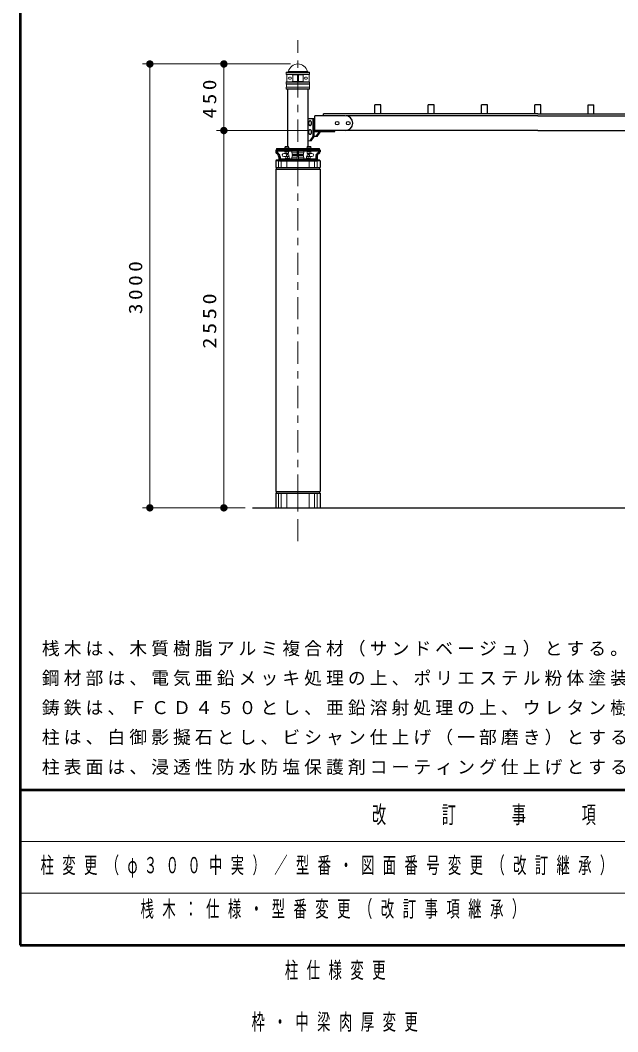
# Model space of a CAD drawing. Units: millimetres on the paper, scale 1:50. Extents: x -365 to 10, y -38 to 257.
# Drawn here: x -365 to -284.3, y -11.7 to 125 of the extents above; entities that cross this region are included whole.
import ezdxf

# ---------------------------------------------------------------- set-up
doc = ezdxf.new("R2010")
doc.units = ezdxf.units.MM
doc.linetypes.add('USER2', pattern=[6, 3, -1, 1, -1])
doc.layers.add('LY_1', color=7, linetype='Continuous', lineweight=13)
doc.layers.add('LY_2', color=7, linetype='Continuous', lineweight=13)
doc.styles.add('ＭＳ ゴシック', font='')
doc.styles.get('ＭＳ ゴシック').set_extended_font_data('MS Gothic')

# ---------------------------------------------------------------- blocks, each defined once
blk = doc.blocks.new('filled_dot')
at = {"color": 0, "linetype": 'Continuous', "lineweight": -2, "const_width": 1.25}
blk.add_lwpolyline([(-0.625, 0, 1), (0.625, 0, 1)], format="xyb", close=True, dxfattribs=at)

msp = doc.modelspace()

# ---------------------------------------------------------------- linework, layer by layer
at = {"layer": 'LY_1', "linetype": 'USER2'}
msp.add_line((-327.491, 54.582), (-327.491, 122.321), dxfattribs=at)
at = {"layer": 'LY_1'}
for p, q in [((-328.491, 119.097), (-348.491, 119.097)), ((-347.491, 59.097), (-347.491, 119.097)), ((-337.491, 110.097), (-337.491, 119.097)), ((-329.071, 117.959), (-329.051, 117.979)), ((-329.071, 117.959), (-325.911, 117.959)), ((-329.071, 117.959), (-329.071, 117.699)), ((-329.071, 117.699), (-329.051, 117.679)), ((-329.071, 117.699), (-325.911, 117.699)), ((-329.051, 117.979), (-325.931, 117.979)), ((-329.051, 117.679), (-325.931, 117.679)), ((-329.051, 117.679), (-328.229, 117.643)), ((-328.991, 117.674), (-328.991, 116.683)), ((-328.889, 117.979), (-328.771, 118.097)), ((-328.771, 118.097), (-326.211, 118.097)), ((-328.191, 117.641), (-327.561, 117.641)), ((-328.191, 117.603), (-328.191, 116.753)), ((-327.561, 117.639), (-327.561, 116.719)), ((-326.791, 117.641), (-327.421, 117.641)), ((-327.421, 117.639), (-327.421, 116.719)), ((-326.791, 117.603), (-326.791, 116.753)), ((-325.931, 117.679), (-326.753, 117.643)), ((-326.093, 117.979), (-326.211, 118.097)), ((-325.991, 117.674), (-325.991, 116.683)), ((-325.931, 117.979), (-325.911, 117.959)), ((-325.931, 117.679), (-325.911, 117.699)), ((-325.911, 117.959), (-325.911, 117.699)), ((-329.031, 116.679), (-329.071, 116.639)), ((-329.071, 116.639), (-329.071, 116.399)), ((-329.071, 116.639), (-325.911, 116.639)), ((-329.071, 116.399), (-329.051, 116.379)), ((-329.071, 116.399), (-325.911, 116.399)), ((-329.051, 116.379), (-329.051, 115.979)), ((-329.051, 116.379), (-325.931, 116.379)), ((-329.031, 116.679), (-328.229, 116.714)), ((-329.031, 116.679), (-325.951, 116.679)), ((-328.641, 117.329), (-328.501, 117.329)), ((-328.641, 117.029), (-328.501, 117.029)), ((-328.191, 116.715), (-327.561, 116.715)), ((-326.791, 116.715), (-327.421, 116.715)), ((-325.951, 116.679), (-326.753, 116.714)), ((-326.341, 117.329), (-326.481, 117.329)), ((-326.341, 117.029), (-326.481, 117.029)), ((-325.951, 116.679), (-325.911, 116.639)), ((-325.911, 116.399), (-325.931, 116.379)), ((-325.931, 116.379), (-325.931, 115.979)), ((-325.911, 116.639), (-325.911, 116.399)), ((-329.051, 115.979), (-329.071, 115.959)), ((-329.071, 115.959), (-329.071, 115.719)), ((-329.071, 115.959), (-325.911, 115.959)), ((-329.071, 115.719), (-329.031, 115.679)), ((-329.071, 115.719), (-325.911, 115.719)), ((-329.051, 115.979), (-325.931, 115.979)), ((-329.031, 115.679), (-325.951, 115.679)), ((-325.911, 115.719), (-325.951, 115.679)), ((-325.931, 115.979), (-325.911, 115.959)), ((-325.911, 115.959), (-325.911, 115.719)), ((-326.011, 110.097), (-338.491, 110.097)), ((-337.491, 59.097), (-337.491, 110.097)), ((-324.591, 107.677), (-330.391, 107.677)), ((-330.391, 107.677), (-330.391, 107.496)), ((-330.391, 107.316), (-327.581, 107.316)), ((-329.391, 107.016), (-329.231, 107.016)), ((-329.291, 107.741), (-329.291, 107.677)), ((-328.691, 107.741), (-329.291, 107.741)), ((-329.291, 107.252), (-329.291, 107.316)), ((-329.291, 107.252), (-328.691, 107.252)), ((-328.751, 107.941), (-329.231, 107.941)), ((-329.231, 107.941), (-329.231, 107.741)), ((-329.231, 106.992), (-329.231, 107.252)), ((-329.231, 106.992), (-328.751, 106.992)), ((-329.151, 106.94), (-329.151, 106.992)), ((-329.151, 106.94), (-328.831, 106.94)), ((-329.051, 106.796), (-329.051, 106.6)), ((-328.731, 106.796), (-329.051, 106.796)), ((-328.991, 106.992), (-328.991, 107.252)), ((-328.831, 106.94), (-328.831, 106.992)), ((-328.751, 107.941), (-328.751, 107.741)), ((-328.751, 106.992), (-328.751, 107.252)), ((-328.731, 106.796), (-328.731, 106.6)), ((-328.691, 107.741), (-328.691, 107.677)), ((-328.691, 107.252), (-328.691, 107.316)), ((-328.291, 107.216), (-328.291, 107.096)), ((-328.251, 107.076), (-328.291, 107.096)), ((-328.251, 107.076), (-328.251, 106.896)), ((-327.581, 107.076), (-328.251, 107.076)), ((-328.211, 106.876), (-328.251, 106.896)), ((-328.251, 106.696), (-328.211, 106.716)), ((-328.251, 106.696), (-328.251, 106.516)), ((-328.211, 106.876), (-328.211, 106.716)), ((-327.581, 106.876), (-328.211, 106.876)), ((-327.581, 106.716), (-328.211, 106.716)), ((-327.581, 107.316), (-327.581, 106.276)), ((-327.441, 106.876), (-327.541, 106.876)), ((-324.591, 107.316), (-327.401, 107.316)), ((-327.401, 107.316), (-327.401, 106.276)), ((-327.401, 107.076), (-326.731, 107.076)), ((-327.401, 106.876), (-326.771, 106.876)), ((-327.401, 106.716), (-326.771, 106.716)), ((-326.771, 106.876), (-326.731, 106.896)), ((-326.771, 106.876), (-326.771, 106.716)), ((-326.731, 106.696), (-326.771, 106.716)), ((-326.731, 107.076), (-326.691, 107.096)), ((-326.731, 107.076), (-326.731, 106.896)), ((-326.731, 106.696), (-326.731, 106.516)), ((-326.691, 107.216), (-326.691, 107.096)), ((-326.291, 107.741), (-326.291, 107.677)), ((-325.691, 107.741), (-326.291, 107.741)), ((-326.291, 107.252), (-326.291, 107.316)), ((-325.691, 107.252), (-326.291, 107.252)), ((-325.931, 106.796), (-326.251, 106.796)), ((-326.251, 106.796), (-326.251, 106.6)), ((-326.231, 107.941), (-326.231, 107.741)), ((-325.751, 107.941), (-326.231, 107.941)), ((-326.231, 106.992), (-326.231, 107.252)), ((-325.751, 106.992), (-326.231, 106.992)), ((-326.151, 106.94), (-326.151, 106.992)), ((-325.831, 106.94), (-326.151, 106.94)), ((-325.991, 106.992), (-325.991, 107.252)), ((-325.931, 106.796), (-325.931, 106.6)), ((-325.831, 106.94), (-325.831, 106.992)), ((-325.751, 107.941), (-325.751, 107.741)), ((-325.751, 106.992), (-325.751, 107.252)), ((-325.591, 107.016), (-325.751, 107.016)), ((-325.691, 107.741), (-325.691, 107.677)), ((-325.691, 107.252), (-325.691, 107.316)), ((-324.591, 107.677), (-324.591, 107.496)), ((-330.116, 105.997), (-330.116, 105.096)), ((-329.991, 106.276), (-327.581, 106.276)), ((-329.741, 105.997), (-329.741, 105.096)), ((-329.391, 106.576), (-329.131, 106.576)), ((-329.191, 106.34), (-329.191, 106.276)), ((-329.191, 106.34), (-328.591, 106.34)), ((-329.131, 106.6), (-329.131, 106.34)), ((-329.131, 106.6), (-328.651, 106.6)), ((-328.991, 105.997), (-328.991, 105.096)), ((-328.891, 106.6), (-328.891, 106.34)), ((-328.651, 106.6), (-328.651, 106.34)), ((-328.591, 106.34), (-328.591, 106.276)), ((-328.291, 106.496), (-328.251, 106.516)), ((-328.291, 106.496), (-328.291, 106.376)), ((-327.581, 106.516), (-328.251, 106.516)), ((-327.491, 105.997), (-327.491, 105.096)), ((-327.401, 106.516), (-326.731, 106.516)), ((-324.991, 106.276), (-327.401, 106.276)), ((-326.691, 106.496), (-326.731, 106.516)), ((-326.691, 106.496), (-326.691, 106.376)), ((-326.391, 106.34), (-325.791, 106.34)), ((-326.391, 106.34), (-326.391, 106.276)), ((-326.331, 106.6), (-326.331, 106.34)), ((-325.851, 106.6), (-326.331, 106.6)), ((-326.091, 106.6), (-326.091, 106.34)), ((-325.991, 105.997), (-325.991, 105.096)), ((-325.851, 106.6), (-325.851, 106.34)), ((-325.591, 106.576), (-325.851, 106.576)), ((-325.791, 106.34), (-325.791, 106.276)), ((-325.241, 105.997), (-325.241, 105.096)), ((-324.866, 105.997), (-324.866, 105.096)), ((-330.116, 61.097), (-330.116, 59.097)), ((-329.741, 61.097), (-329.741, 59.097)), ((-328.991, 61.097), (-328.991, 59.097)), ((-327.491, 61.097), (-327.491, 59.097)), ((-325.991, 61.097), (-325.991, 59.097)), ((-325.241, 61.097), (-325.241, 59.097)), ((-324.866, 61.097), (-324.866, 59.097)), ((-334.604, 59.097), (-348.491, 59.097))]:
    msp.add_line(p, q, dxfattribs=at)
at = {"layer": 'LY_1', "lineweight": 25}
for p, q in [((-328.889, 115.679), (-328.889, 107.941)), ((-326.093, 107.941), (-326.093, 115.679)), ((-295.091, 112.097), (-320.991, 112.097)), ((-295.091, 112.097), (-269.091, 112.097)), ((-295.091, 110.097), (-321.091, 110.097)), ((-295.091, 110.097), (-269.091, 110.097)), ((-333.604, 59.097), (-190.398, 59.097))]:
    msp.add_line(p, q, dxfattribs=at)
at = {"layer": 'LY_1', "color": 40, "lineweight": 25}
for p, q in [((-316.291, 113.557), (-317.091, 113.557)), ((-317.091, 112.357), (-317.091, 113.557)), ((-316.291, 112.357), (-316.291, 113.557)), ((-309.091, 113.557), (-309.891, 113.557)), ((-309.891, 112.357), (-309.891, 113.557)), ((-309.091, 112.357), (-309.091, 113.557)), ((-301.891, 113.557), (-302.691, 113.557)), ((-302.691, 112.357), (-302.691, 113.557)), ((-301.891, 112.357), (-301.891, 113.557)), ((-294.691, 113.557), (-295.491, 113.557)), ((-295.491, 112.357), (-295.491, 113.557)), ((-294.691, 112.357), (-294.691, 113.557)), ((-288.291, 113.557), (-287.491, 113.557)), ((-288.291, 112.357), (-288.291, 113.557)), ((-287.491, 112.357), (-287.491, 113.557)), ((-295.091, 112.357), (-324.031, 112.357)), ((-324.031, 112.097), (-324.031, 112.357)), ((-295.091, 112.357), (-266.151, 112.357))]:
    msp.add_line(p, q, dxfattribs=at)
at = {"layer": 'LY_1', "color": 4, "lineweight": 25}
for p, q in [((-325.211, 111.697), (-326.093, 111.697)), ((-325.423, 109.297), (-325.423, 111.697)), ((-325.296, 109.297), (-325.296, 111.697)), ((-325.211, 109.977), (-325.211, 112.097)), ((-321.091, 112.097), (-325.211, 112.097)), ((-321.091, 110.097), (-325.211, 110.097)), ((-325.211, 109.977), (-322.491, 109.977)), ((-325.028, 109.297), (-324.603, 109.897)), ((-324.9, 109.297), (-324.476, 109.897)), ((-324.603, 109.897), (-324.603, 109.977)), ((-324.476, 109.897), (-324.603, 109.897)), ((-324.476, 109.897), (-324.476, 109.977)), ((-322.491, 109.977), (-322.491, 110.097)), ((-325.848, 108.697), (-325.423, 109.297)), ((-325.72, 108.697), (-325.296, 109.297)), ((-324.9, 109.297), (-325.423, 109.297)), ((-330.406, 106.097), (-330.491, 105.997)), ((-324.491, 105.997), (-330.491, 105.997)), ((-330.491, 105.996), (-330.491, 105.096)), ((-324.577, 106.096), (-330.405, 106.096)), ((-324.576, 106.098), (-324.49, 105.998)), ((-324.491, 105.996), (-324.491, 105.096)), ((-330.491, 105.096), (-324.491, 105.096)), ((-330.491, 104.896), (-324.491, 104.896)), ((-330.491, 104.896), (-330.491, 61.297)), ((-330.405, 105.096), (-330.405, 104.896)), ((-324.576, 105.096), (-324.576, 104.896)), ((-324.491, 104.896), (-324.491, 61.297)), ((-330.491, 61.297), (-324.491, 61.297)), ((-330.491, 61.097), (-324.491, 61.097)), ((-330.491, 61.097), (-330.491, 59.097)), ((-330.405, 61.297), (-330.405, 61.097)), ((-324.576, 61.297), (-324.576, 61.097)), ((-324.491, 61.097), (-324.491, 59.097))]:
    msp.add_line(p, q, dxfattribs=at)
at = {"layer": 'LY_1', "color": 4}
msp.add_line((-325.72, 108.697), (-326.093, 108.697), dxfattribs=at)
at = {"layer": 'LY_1', "color": 140, "lineweight": 50}
for p, q in [((-330.391, 107.496), (-324.591, 107.496)), ((-330.391, 107.496), (-330.391, 107.213)), ((-324.591, 107.496), (-324.591, 107.213)), ((-329.991, 106.556), (-329.991, 106.096)), ((-329.991, 106.096), (-324.991, 106.096)), ((-324.991, 106.556), (-324.991, 106.096))]:
    msp.add_line(p, q, dxfattribs=at)
at = {"layer": 'LY_1', "color": 4, "lineweight": 25}
for points in [[(-325.848, 111.397), (-325.866, 111.395), (-325.884, 111.392), (-325.902, 111.386), (-325.92, 111.378), (-325.937, 111.368), (-325.954, 111.356), (-325.969, 111.342), (-325.984, 111.326), (-325.998, 111.309), (-326.01, 111.289), (-326.021, 111.269), (-326.031, 111.247), (-326.04, 111.223), (-326.047, 111.199), (-326.052, 111.174), (-326.056, 111.149), (-326.059, 111.123), (-326.06, 111.097), (-326.059, 111.07), (-326.056, 111.044), (-326.052, 111.019), (-326.047, 110.994), (-326.04, 110.97), (-326.031, 110.947), (-326.021, 110.924), (-326.01, 110.904), (-325.998, 110.884), (-325.984, 110.867), (-325.969, 110.851), (-325.954, 110.837), (-325.937, 110.825), (-325.92, 110.815), (-325.902, 110.807), (-325.884, 110.801), (-325.866, 110.798), (-325.848, 110.797), (-325.829, 110.798), (-325.811, 110.801), (-325.793, 110.807), (-325.775, 110.815), (-325.758, 110.825), (-325.741, 110.837), (-325.726, 110.851), (-325.711, 110.867), (-325.698, 110.884), (-325.685, 110.904), (-325.674, 110.924), (-325.664, 110.947), (-325.655, 110.97), (-325.648, 110.994), (-325.643, 111.019), (-325.639, 111.044), (-325.636, 111.07), (-325.635, 111.097), (-325.636, 111.123), (-325.639, 111.149), (-325.643, 111.174), (-325.648, 111.199), (-325.655, 111.223), (-325.664, 111.247), (-325.674, 111.269), (-325.685, 111.289), (-325.698, 111.309), (-325.711, 111.326), (-325.726, 111.342), (-325.741, 111.356), (-325.758, 111.368), (-325.775, 111.378), (-325.793, 111.386), (-325.811, 111.392), (-325.829, 111.395)], [(-325.848, 110.197), (-325.866, 110.195), (-325.884, 110.192), (-325.902, 110.186), (-325.92, 110.178), (-325.937, 110.168), (-325.954, 110.156), (-325.969, 110.142), (-325.984, 110.126), (-325.998, 110.109), (-326.01, 110.089), (-326.021, 110.069), (-326.031, 110.047), (-326.04, 110.023), (-326.047, 109.999), (-326.052, 109.974), (-326.056, 109.949), (-326.059, 109.923), (-326.06, 109.897), (-326.059, 109.87), (-326.056, 109.844), (-326.052, 109.819), (-326.047, 109.794), (-326.04, 109.77), (-326.031, 109.747), (-326.021, 109.724), (-326.01, 109.704), (-325.998, 109.684), (-325.984, 109.667), (-325.969, 109.651), (-325.954, 109.637), (-325.937, 109.625), (-325.92, 109.615), (-325.902, 109.607), (-325.884, 109.601), (-325.866, 109.598), (-325.848, 109.597), (-325.829, 109.598), (-325.811, 109.601), (-325.793, 109.607), (-325.775, 109.615), (-325.758, 109.625), (-325.741, 109.637), (-325.726, 109.651), (-325.711, 109.667), (-325.698, 109.684), (-325.685, 109.704), (-325.674, 109.724), (-325.664, 109.747), (-325.655, 109.77), (-325.648, 109.794), (-325.643, 109.819), (-325.639, 109.844), (-325.636, 109.87), (-325.635, 109.897), (-325.636, 109.923), (-325.639, 109.949), (-325.643, 109.974), (-325.648, 109.999), (-325.655, 110.023), (-325.664, 110.047), (-325.674, 110.069), (-325.685, 110.089), (-325.698, 110.109), (-325.711, 110.126), (-325.726, 110.142), (-325.741, 110.156), (-325.758, 110.168), (-325.775, 110.178), (-325.793, 110.186), (-325.811, 110.192), (-325.829, 110.195)]]:
    msp.add_lwpolyline(points, close=True, dxfattribs=at)
for centre in [(-322.191, 111.097), (-320.691, 111.097)]:
    msp.add_circle(centre, 0.24, dxfattribs=at)
at = {"layer": 'LY_1'}
for centre, radius, start, end in [((-327.491, 117.777), 1.319, 14.00253, 165.99746), ((-328.231, 117.603), 0.04, 0, 87.5), ((-327.601, 117.639), 0.04, 0, 90), ((-327.381, 117.639), 0.04, 90, 180), ((-326.751, 117.603), 0.04, 92.5, 180), ((-328.641, 117.179), 0.15, 90, 270), ((-328.501, 117.179), 0.15, 270, 90), ((-328.231, 116.753), 0.04, 272.5, 0), ((-327.601, 116.719), 0.04, 270, 0), ((-327.381, 116.719), 0.04, 180, 270), ((-326.751, 116.753), 0.04, 180, 267.5), ((-326.481, 117.179), 0.15, 90, 270), ((-326.341, 117.179), 0.15, 270, 90), ((-329.391, 106.796), 0.22, 90.00001, 267.3386), ((-329.091, 106.796), 0.22, 0.00016, 40.88696), ((-328.391, 107.216), 0.1, 0, 90), ((-326.591, 107.216), 0.1, 89.99999, 180), ((-325.891, 106.796), 0.22, 139.11303, 179.99984), ((-325.591, 106.796), 0.22, 270, 90), ((-328.391, 106.376), 0.1, 270, 0), ((-326.591, 106.376), 0.1, 179.99999, 270)]:
    msp.add_arc(centre, radius, start, end, dxfattribs=at)
at = {"layer": 'LY_1', "color": 4, "lineweight": 25}
msp.add_arc((-321.091, 111.097), 1, 270, 90, dxfattribs=at)
at = {"layer": 'LY_1', "color": 140, "lineweight": 50}
for centre, radius, start, end in [((-330.191, 107.213), 0.2, 180, 242.74229), ((-330.529, 106.556), 0.538, 0, 62.74229), ((-324.453, 106.556), 0.538, 117.25771, 179.99999), ((-324.791, 107.213), 0.2, 297.25771, 0)]:
    msp.add_arc(centre, radius, start, end, dxfattribs=at)
at = {"layer": 'LY_2', "lineweight": 50}
for p, q in [((-365, 257), (-365, 0)), ((-365, 21), (0, 21)), ((-365, 0), (0, 0))]:
    msp.add_line(p, q, dxfattribs=at)
at = {"layer": 'LY_2'}
for p, q in [((-365, 14), (-238.5, 14)), ((-365, 7), (-238.5, 7))]:
    msp.add_line(p, q, dxfattribs=at)

# ---------------------------------------------------------------- block references
at = {"layer": 'LY_1', "xscale": 0.4, "yscale": 0.4}
for p, rotation in [((-347.491, 119.097), 270), ((-337.491, 119.097), 270), ((-337.491, 110.097), 90), ((-337.491, 110.097), 270), ((-347.491, 59.097), 90), ((-337.491, 59.097), 90)]:
    msp.add_blockref('filled_dot', p, dxfattribs=dict(at, rotation=rotation))

# ---------------------------------------------------------------- texts
at = {"layer": 'LY_1', "char_height": 1.833, "attachment_point": 8, "rotation": 90, "style": 'ＭＳ ゴシック'}
for s, insert in [('\\T1.33;\\W1.15;450', (-338.491, 114.597)), ('\\T1.33;\\W1.15;3000', (-348.491, 89.097)), ('\\T1.33;\\W1.2;2550', (-338.491, 84.597))]:
    msp.add_mtext(s, dxfattribs=dict(at, insert=insert))
at = {"layer": 'LY_1', "style": 'ＭＳ ゴシック'}
for s, insert, char_height, attachment_point in [('\\T1.23;桟木は、木質樹脂アルミ複合材（サンドベージュ）とする。', (-362.076, 38.982), 1.76, 7), ('\\T1.23;鋼材部は、電気亜鉛メッキ処理の上、ポリエステル粉体塗装（チャコールグレー）仕上げとする。', (-362.076, 34.982), 1.76, 7), ('\\T1.23;鋳鉄は、ＦＣＤ４５０とし、亜鉛溶射処理の上、ウレタン樹脂塗料塗装（チャコールグレー）仕上げとする。', (-362.076, 30.982), 1.76, 7), ('\\T1.23;柱は、白御影擬石とし、ビシャン仕上げ（一部磨き）とする。', (-362.076, 26.982), 1.76, 7), ('\\T1.23;柱表面は、浸透性防水防塩保護剤コーティング仕上げとする。', (-362.076, 22.982), 1.76, 7), ('\\T1.63;\\W0.6;柱変更（φ３００中実）／型番・図面番号変更（改訂継承）', (-362.25, 10.5), 2.199, 4), ('\\T1.64;\\W0.6;桟木：仕様・型番変更（改訂事項継承）', (-348.75, 6), 2.199, 1), ('\\T1.64;\\W0.6;柱仕様変更', (-329.25, -3.5), 2.199, 4), ('\\T1.64;\\W0.6;枠・中梁肉厚変更', (-333.75, -10.5), 2.199, 4)]:
    msp.add_mtext(s, dxfattribs=dict(at, insert=insert, char_height=char_height, attachment_point=attachment_point))
at = {"layer": 'LY_2', "color": 4, "insert": (-301.75, 17.5), "char_height": 2.346, "attachment_point": 5, "style": 'ＭＳ ゴシック'}
msp.add_mtext('\\T1.64;\\W0.6;改\u3000\u3000訂\u3000\u3000事\u3000\u3000項', dxfattribs=at)

doc.saveas('drawing.dxf')
